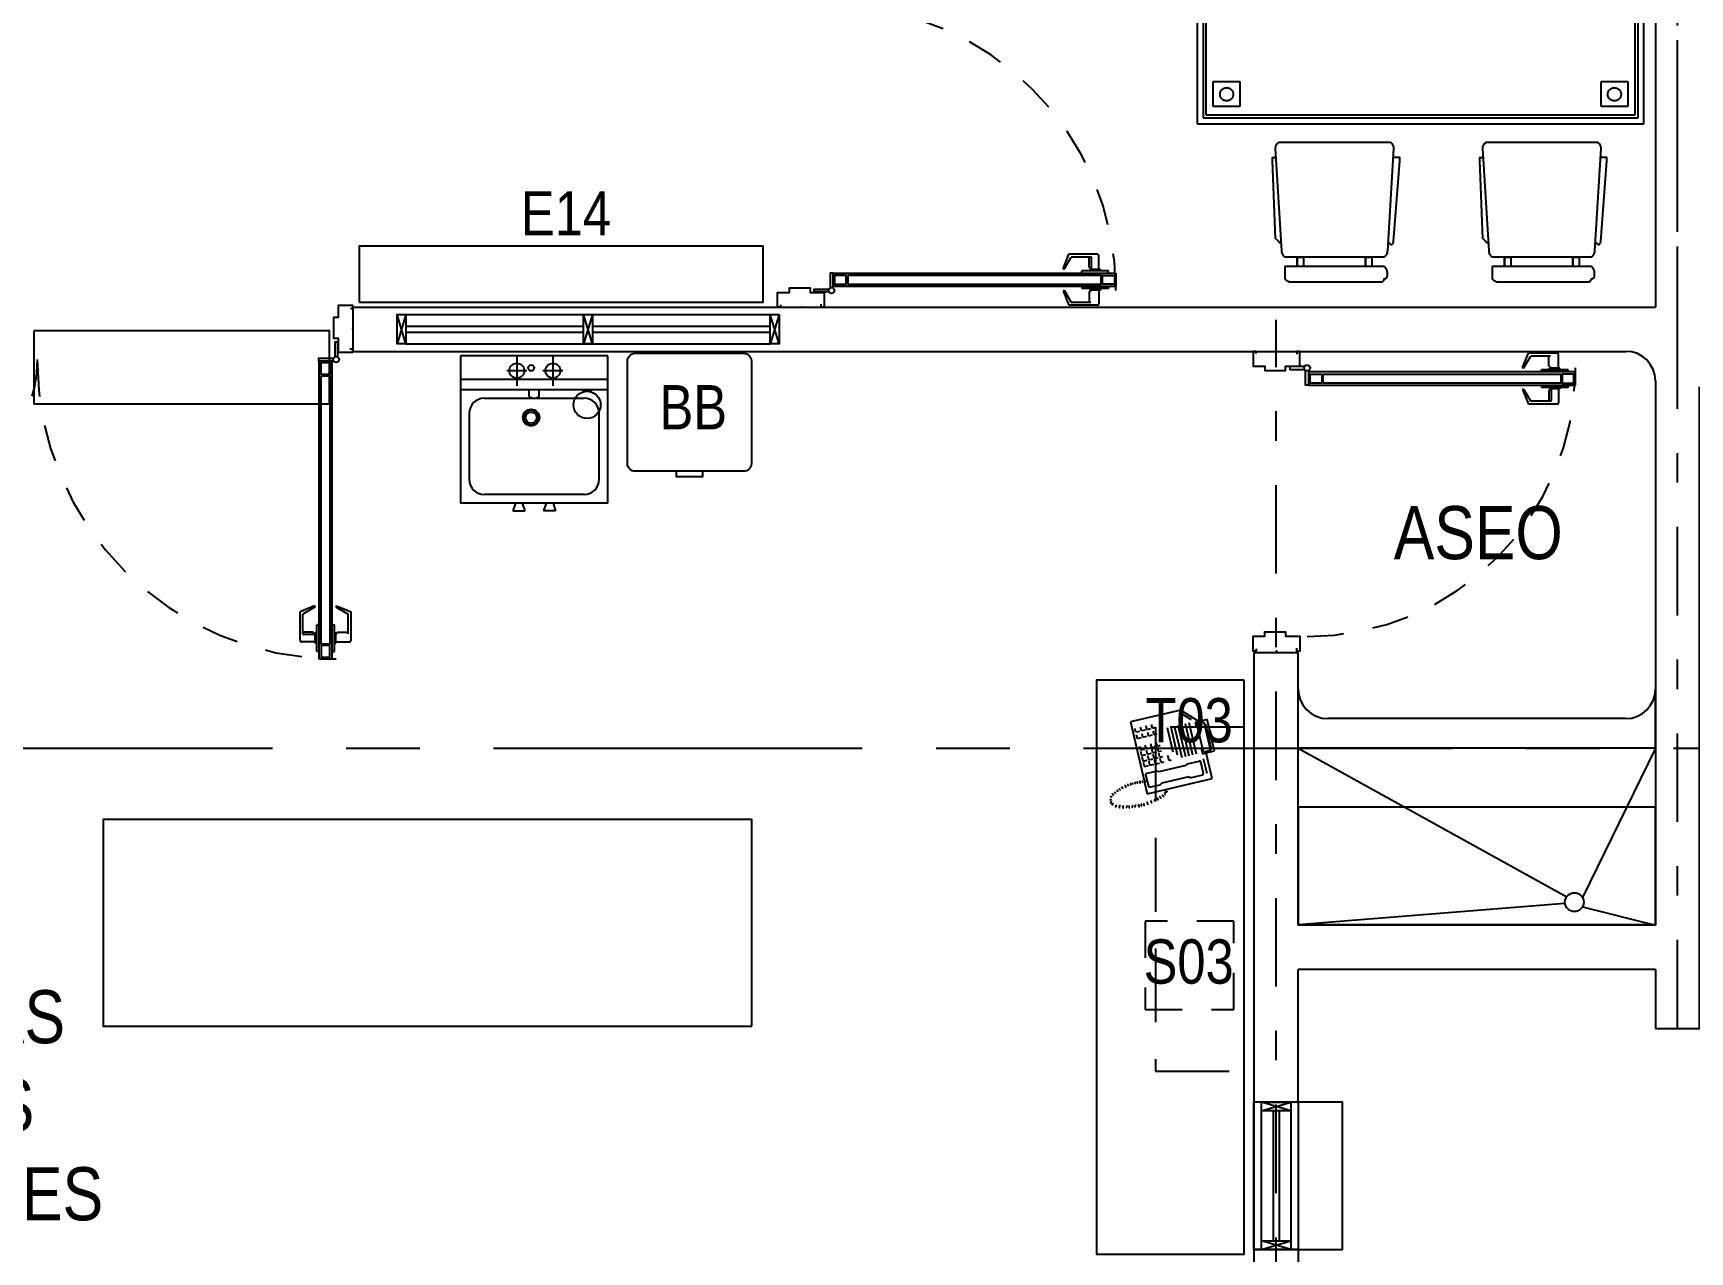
# Model space of a CAD drawing. Extents: x -28 to 149, y -33 to 76.
# Drawn here: x 41.01 to 46.62, y 15.42 to 19.55 of the extents above; entities that cross this region are included whole.
import ezdxf

# ---------------------------------------------------------------- set-up
doc = ezdxf.new("R2010")
doc.units = 0
for name, pattern in [('CENTER', [2, 1.25, -0.25, 0.25, -0.25]), ('DASHDOT', [1, 0.5, -0.25, 0, -0.25]), ('DASHDOT2', [12.7, 6.35, -3.175, 0, -3.175]), ('HIDDEN', [0.375, 0.25, -0.125]), ('HIDDEN2', [0.1875, 0.125, -0.0625])]:
    doc.linetypes.add(name, pattern=pattern)
for name, color, linetype in [('arq-ejes', 1, 'DASHDOT2'), ('arq-ejes-principales', 1, 'CENTER'), ('arq-equipamiento', 1, 'Continuous'), ('arq-hatch', 252, 'Continuous'), ('arq-mobiliario', 1, 'Continuous'), ('arq-pared baja', 2, 'Continuous'), ('arq-paredes-liv', 3, 'Continuous'), ('arq-puertas', 2, 'Continuous'), ('arq-san', 1, 'Continuous'), ('arq-telecomunicaciones', 250, 'Continuous'), ('arq-text-area', 3, 'Continuous'), ('arq-text-equipamiento', 2, 'Continuous'), ('arq-text-telecomunicaciones', 2, 'Continuous'), ('arq-ventanas', 2, 'Continuous')]:
    doc.layers.add(name, color=color, linetype=linetype)
doc.layers.add('mv', color=191, linetype='Continuous', plot=False)
doc.styles.add('dape 2', font='ARIALN.TTF', dxfattribs={"height": 2.5})

# ---------------------------------------------------------------- blocks, each defined once
blk = doc.blocks.new('E14')
blk.add_lwpolyline([(0, 0), (1.37, 0), (1.37, 0.19), (0, 0.19)], close=True)
blk = doc.blocks.new('BB')
for points in [[(0.1842, 0), (-0.1842, 0)], [(-0.21, -0.0258), (-0.21, -0.3742)], [(0.21, -0.3742), (0.21, -0.0258)], [(-0.1842, -0.4), (0.1842, -0.4)]]:
    blk.add_lwpolyline(points)
blk.add_lwpolyline([(0.0452, -0.4), (0.0452, -0.4171), (-0.0452, -0.4171), (-0.0452, -0.4)], close=True)
for centre, start, end in [((0.1842, -0.0258), 0, 90), ((-0.1842, -0.0258), 90, 180), ((-0.1842, -0.3742), 180, 270), ((0.1842, -0.3742), 270, 0)]:
    blk.add_arc(centre, 0.0258, start, end)
blk = doc.blocks.new('LAV.')
for p, q in [((0.1656, 0.5), (0.1569, 0.5254)), ((0.1569, 0.5254), (0.1975, 0.5254)), ((0.1889, 0.5), (0.1975, 0.5254)), ((0.302, 0.5254), (0.2613, 0.5254)), ((0.27, 0.5), (0.2613, 0.5254)), ((0.2933, 0.5), (0.302, 0.5254)), ((-0.0206, 0.5), (0.4794, 0.5)), ((-0.0206, 0.5), (-0.0206, 0)), ((0.0594, 0.47), (0.3994, 0.47)), ((0.4794, 0), (0.4794, 0.5)), ((0.0094, 0.42), (0.0094, 0.1943)), ((0.4494, 0.1943), (0.4494, 0.42)), ((0.4794, 0.1143), (-0.0206, 0.1143)), ((0.0374, 0.1224), (0.0374, 0.1143)), ((0.3994, 0.1443), (0.0594, 0.1443)), ((0.0628, 0.1224), (0.0628, 0.1143)), ((0.2128, 0.1381), (0.2128, 0.1143)), ((0.2461, 0.1381), (0.2461, 0.1143)), ((-0.0206, 0.081), (0.4794, 0.081)), ((0.1658, 0), (0.1658, 0.1016)), ((0.2883, 0), (0.2883, 0.1016)), ((0.1318, 0.0508), (0.1998, 0.0508)), ((0.2544, 0.0508), (0.3223, 0.0508)), ((-0.0206, 0), (0.4794, 0))]:
    blk.add_line(p, q)
for centre, radius in [((0.2397, 0.2097), 0.028), ((0.0501, 0.1667), 0.046), ((0.1658, 0.0508), 0.0254), ((0.2883, 0.0508), 0.0254), ((0.2397, 0.0416), 0.0102)]:
    blk.add_circle(centre, radius)
at = {"color": 251}
for radius in [0.0254, 0.0188]:
    blk.add_circle((0.2397, 0.2097), radius, dxfattribs=at)
for centre, radius, start, end in [((0.0594, 0.42), 0.05, 90, 180), ((0.3994, 0.42), 0.05, 0, 90), ((0.0594, 0.1943), 0.05, 180, 270), ((0.3994, 0.1943), 0.05, 270, 0), ((0.2294, 0.1195), 0.025, 48.2195, 131.7805)]:
    blk.add_arc(centre, radius, start, end)
blk = doc.blocks.new('DIV-V')
for p, q in [((0.0299, 0.04), (-0.0001, -0.06)), ((0.0299, -0.06), (-0.0001, 0.04))]:
    blk.add_line(p, q)
blk.add_lwpolyline([(0.0299, 0.04), (0.0299, -0.06), (-0.0001, -0.06), (-0.0001, 0.04)], close=True)
blk = doc.blocks.new('*U168')
for p, q in [((0, 0), (0, -0.6)), ((1.515, 0), (0, 0)), ((1.515, -0.6), (1.515, 0)), ((0.02, -0.02), (0.02, -0.58)), ((1.495, -0.02), (0.02, -0.02)), ((0.03, -0.03), (0.03, -0.57)), ((1.485, -0.03), (0.03, -0.03)), ((1.485, -0.57), (1.485, -0.03)), ((1.495, -0.58), (1.495, -0.02)), ((0, -0.6), (1.515, -0.6)), ((0.02, -0.58), (1.495, -0.58)), ((0.03, -0.57), (1.485, -0.57))]:
    blk.add_line(p, q)
at = {"linetype": 'HIDDEN'}
for p, q in [((0.0547, -0.1417), (0.0547, -0.0566)), ((0.0547, -0.0566), (0.145, -0.0566)), ((0.145, -0.0566), (0.145, -0.1417)), ((1.3697, -0.1417), (1.3697, -0.0566)), ((1.3697, -0.0566), (1.46, -0.0566)), ((1.46, -0.0566), (1.46, -0.1417)), ((0.145, -0.1417), (0.0547, -0.1417)), ((1.46, -0.1417), (1.3697, -0.1417)), ((0.0547, -0.5417), (0.0547, -0.4566)), ((0.0547, -0.4566), (0.145, -0.4566)), ((0.145, -0.4566), (0.145, -0.5417)), ((1.3697, -0.5417), (1.3697, -0.4566)), ((1.3697, -0.4566), (1.46, -0.4566)), ((1.46, -0.4566), (1.46, -0.5417)), ((0.145, -0.5417), (0.0547, -0.5417)), ((1.46, -0.5417), (1.3697, -0.5417))]:
    blk.add_line(p, q, dxfattribs=at)
for centre, major_axis, start_param, end_param in [((0.1, -0.1), (-0.0159, 0.0159), 3.141593, 9.424778), ((1.415, -0.1), (-0.0159, 0.0159), 3.141593, 9.424778), ((0.1, -0.5), (-0.0159, 0.0159), 3.141593, 9.424778), ((1.415, -0.5), (0.0159, 0.0159), 4.712389, 10.995574)]:
    blk.add_ellipse(centre, major_axis=major_axis, ratio=1, start_param=start_param, end_param=end_param, dxfattribs=at)
blk = doc.blocks.new('A$C55E1775E')
for p, q in [((-0.1316, 0.0842), (-0.1316, 0.0526)), ((-0.1105, 0.0842), (-0.1105, 0.0526)), ((0.1, 0.0842), (0.1, 0.0526)), ((0.1211, 0.0842), (0.1211, 0.0526))]:
    blk.add_line(p, q)
for points in [[(-0.1526, 0.0842), (-0.1737, 0.0842), (-0.1768, 0.0873), (-0.1784, 0.0891), (-0.1799, 0.0911), (-0.1812, 0.0933), (-0.1823, 0.0955), (-0.1831, 0.0979), (-0.1837, 0.1003), (-0.1841, 0.1028), (-0.1842, 0.1053), (-0.2053, 0.4526), (-0.2051, 0.4551), (-0.2048, 0.4576), (-0.2042, 0.46), (-0.2033, 0.4624), (-0.2023, 0.4646), (-0.201, 0.4667), (-0.1995, 0.4688), (-0.1978, 0.4706), (-0.1947, 0.4737), (-0.1737, 0.4737), (0.1737, 0.4737), (0.1842, 0.4737), (0.1873, 0.4706), (0.189, 0.4688), (0.1905, 0.4667), (0.1917, 0.4646), (0.1928, 0.4624), (0.1936, 0.46), (0.1943, 0.4576), (0.1946, 0.4551), (0.1947, 0.4526), (0.1737, 0.1053), (0.1736, 0.1028), (0.1732, 0.1003), (0.1726, 0.0979), (0.1717, 0.0955), (0.1707, 0.0933), (0.1694, 0.0911), (0.1679, 0.0891), (0.1662, 0.0873), (0.1632, 0.0842), (0.1526, 0.0842), (-0.1526, 0.0842)], [(-0.1316, 0.0526), (-0.1316, 0.0842), (-0.1105, 0.0842), (-0.1105, 0.0526)], [(0.1, 0.0526), (0.1, 0.0842), (0.1211, 0.0842), (0.1211, 0.0526)], [(-0.1737, 0.0316), (-0.1737, 0.0211), (-0.1737, 0.0105), (-0.1706, 0.0074), (-0.1687, 0.0058), (-0.1667, 0.0043), (-0.1646, 0.003), (-0.1623, 0.0019), (-0.16, 0.0011), (-0.1576, 0.0005), (-0.1551, 0.0001), (-0.1526, 0), (0.1526, 0), (0.1547, 0.0002), (0.1567, 0.0008), (0.1585, 0.0018), (0.1601, 0.0031), (0.1614, 0.0047), (0.1624, 0.0065), (0.163, 0.0085), (0.1632, 0.0105), (0.1652, 0.0107), (0.1672, 0.0113), (0.169, 0.0123), (0.1706, 0.0136), (0.1719, 0.0152), (0.1729, 0.017), (0.1735, 0.019), (0.1737, 0.0211), (0.1737, 0.0316), (0.1736, 0.0341), (0.1732, 0.0365), (0.1726, 0.039), (0.1717, 0.0413), (0.1707, 0.0436), (0.1694, 0.0457), (0.1679, 0.0477), (0.1662, 0.0495), (0.1632, 0.0526), (0.1526, 0.0526), (-0.1526, 0.0526), (-0.1737, 0.0526), (-0.1737, 0.0316)]]:
    blk.add_lwpolyline(points, close=True)
for points in [[(-0.186, 0.135), (-0.1873, 0.1338), (-0.1883, 0.133), (-0.1895, 0.1326), (-0.1908, 0.1325), (-0.192, 0.1328), (-0.1931, 0.1335), (-0.194, 0.1344), (-0.1945, 0.1356), (-0.1947, 0.1368), (-0.2053, 0.1474), (-0.2158, 0.4105), (-0.2158, 0.4211), (-0.2053, 0.4211), (-0.2033, 0.4211)], [(0.1755, 0.135), (0.1842, 0.1263), (0.1863, 0.1265), (0.1882, 0.1271), (0.1901, 0.1281), (0.1917, 0.1294), (0.193, 0.131), (0.1939, 0.1328), (0.1945, 0.1348), (0.1947, 0.1368), (0.2158, 0.4105), (0.2158, 0.4211), (0.2053, 0.4211), (0.1928, 0.4211)]]:
    blk.add_lwpolyline(points)
blk = doc.blocks.new('Telefono')
for p, q in [((0.0392, 0.2259), (-0.0002, 0.2259)), ((-0.0002, 0.2259), (0, 0)), ((0.2498, 0.226), (0.0454, 0.2259)), ((0.25, 0.0502), (0.2498, 0.226)), ((0.0234, 0.1698), (0.0186, 0.1771)), ((0.0235, 0.0758), (0.0234, 0.1698)), ((0.0626, 0.1707), (0.0674, 0.1779)), ((0.0627, 0.0767), (0.0626, 0.1707)), ((0.0916, 0.214), (0.1056, 0.214)), ((0.0916, 0.214), (0.0916, 0.2)), ((0.0916, 0.1947), (0.1056, 0.1947)), ((0.0916, 0.1947), (0.0916, 0.1807)), ((0.0916, 0.1755), (0.1056, 0.1755)), ((0.0916, 0.1755), (0.0916, 0.1615)), ((0.1108, 0.214), (0.1248, 0.214)), ((0.1108, 0.214), (0.1108, 0.2)), ((0.1108, 0.1947), (0.1248, 0.1948)), ((0.1108, 0.1947), (0.1108, 0.1807)), ((0.1108, 0.1755), (0.1248, 0.1755)), ((0.1108, 0.1755), (0.1109, 0.1615)), ((0.1301, 0.214), (0.1441, 0.214)), ((0.1301, 0.214), (0.1301, 0.2)), ((0.1301, 0.1948), (0.1441, 0.1948)), ((0.1301, 0.1948), (0.1301, 0.1808)), ((0.1301, 0.1755), (0.1441, 0.1755)), ((0.1301, 0.1755), (0.1301, 0.1615)), ((0.1493, 0.214), (0.1615, 0.214)), ((0.1493, 0.214), (0.1493, 0.2)), ((0.1493, 0.1948), (0.1615, 0.1948)), ((0.1493, 0.1948), (0.1493, 0.1808)), ((0.1493, 0.1755), (0.1616, 0.1755)), ((0.1493, 0.1755), (0.1494, 0.1615)), ((0.1895, 0.2154), (0.1895, 0.2014)), ((0.1895, 0.2154), (0.2017, 0.2154)), ((0.1895, 0.1962), (0.1896, 0.1822)), ((0.1895, 0.1962), (0.2018, 0.1962)), ((0.1896, 0.1769), (0.1896, 0.1629)), ((0.1896, 0.1769), (0.2018, 0.1769)), ((0.2124, 0.2158), (0.2246, 0.2158)), ((0.2124, 0.2158), (0.2124, 0.2018)), ((0.2124, 0.1965), (0.2246, 0.1966)), ((0.2124, 0.1965), (0.2124, 0.1825)), ((0.2124, 0.1773), (0.2247, 0.1773)), ((0.2124, 0.1773), (0.2125, 0.1633)), ((0.0916, 0.1562), (0.1056, 0.1562)), ((0.0916, 0.1562), (0.0916, 0.1452)), ((0.0916, 0.1281), (0.1094, 0.1282)), ((0.0916, 0.1205), (0.0916, 0.1281)), ((0.1109, 0.1562), (0.1249, 0.1563)), ((0.1109, 0.1562), (0.1109, 0.1452)), ((0.1301, 0.1563), (0.1441, 0.1563)), ((0.1301, 0.1563), (0.1301, 0.1453)), ((0.1494, 0.1563), (0.1616, 0.1563)), ((0.1494, 0.1563), (0.1494, 0.1453)), ((0.1896, 0.1577), (0.1896, 0.1467)), ((0.1896, 0.1577), (0.2018, 0.1577)), ((0.2125, 0.158), (0.2247, 0.1581)), ((0.2125, 0.158), (0.2125, 0.1471)), ((0.0235, 0.0758), (0.0187, 0.0686)), ((0.0187, 0.0292), (0.0187, 0.0686)), ((0.0627, 0.0767), (0.0675, 0.0694)), ((0.0675, 0.0694), (0.0673, 0.0292)), ((0.0916, 0.0831), (0.2011, 0.0832)), ((0.0916, 0.0704), (0.2011, 0.0705)), ((0.0916, 0.0577), (0.2011, 0.0578)), ((0.1037, 0.0958), (0.2011, 0.0959)), ((0.1164, 0.1085), (0.2011, 0.1086)), ((0, 0), (0.0891, 0.0001)), ((0.02, 0.0127), (0.0716, 0.0127)), ((0.0234, 0.0246), (0.0626, 0.0245)), ((0.0891, 0.0128), (0.0892, -0.0203)), ((0.1124, 0.0128), (0.0891, 0.0128)), ((0.0916, 0.045), (0.2011, 0.0451)), ((0.0916, 0.0323), (0.2011, 0.0324)), ((0.0932, -0.0163), (0.0932, 0.0076)), ((0.0932, 0.0076), (0.1937, 0.0076)), ((0.1984, 0.0128), (0.1791, 0.0128)), ((0.1937, 0.0076), (0.1937, -0.0162)), ((0.1984, -0.0202), (0.1984, 0.0128)), ((0.1984, 0.0001), (0.1999, 0.0001)), ((0.25, 0.0502), (0.1999, 0.0001)), ((0.2402, 0.0531), (0.2105, 0.0235)), ((0.0892, -0.0203), (0.0892, -0.0293)), ((0.0892, -0.0293), (0.1984, -0.0292)), ((0.1937, -0.0162), (0.0932, -0.0163)), ((0.186, -0.0202), (0.1034, -0.0202)), ((0.1984, -0.0292), (0.1984, -0.0202))]:
    blk.add_line(p, q)
blk.add_lwpolyline([(0.0186, 0.1771), (0.0186, 0.2102, -0.414214), (0.0232, 0.2149), (0.0627, 0.2157, -0.414214), (0.0674, 0.2111), (0.0674, 0.1779)], format="xyb")
for centre, radius, start, end in [((-0.0186, 0.3372), 0.00305, 310.9126, 149.9851), ((-0.0107, 0.3475), 0.00311, 308.7742, 113.7777), ((-0.0034, 0.3511), 0.0031, 286.0205, 116.5904), ((0.005, 0.3517), 0.00312, 274.7045, 63.9336), ((0.0147, 0.3482), 0.00321, 255.4682, 46.1885), ((0.0218, 0.3412), 0.00324, 222.3269, 27.4665), ((-0.0325, 0.2825), 0.00377, 336.8259, 130.9782), ((-0.0302, 0.2936), 0.00313, 355.3856, 175.905), ((-0.0289, 0.3021), 0.00312, 333.7218, 147.9969), ((-0.026, 0.3137), 0.00309, 339.8383, 167.1506), ((-0.0221, 0.3256), 0.00311, 315.2417, 170.3617), ((0.0254, 0.3333), 0.00333, 251.2259, 23.7976), ((0.0304, 0.3238), 0.0031, 226.1971, 28.9852), ((0.0336, 0.315), 0.00307, 213.7896, 28.7863), ((0.0365, 0.3054), 0.00312, 224.0211, 26.2924), ((0.0401, 0.2934), 0.00302, 200.4097, 23.2488), ((0.0412, 0.2851), 0.00347, 234.0918, 7.2566), ((-0.0333, 0.2613), 0.0033, 345.8277, 194.2538), ((-0.0333, 0.2522), 0.00329, 341.4985, 174.4111), ((-0.0334, 0.2433), 0.00284, 357.4609, 201.5326), ((-0.033, 0.2733), 0.00339, 326.7238, 148.1541), ((-0.0318, 0.2306), 0.00323, 4.3264, 192.0043), ((0.0424, 0.2262), 0.00327, 185.5378, 331.292), ((0.0428, 0.2758), 0.00309, 212.5379, 355.5977), ((0.0434, 0.234), 0.0032, 200.3652, 336.2477), ((0.0437, 0.2686), 0.0035, 216.3932, 338.867), ((0.044, 0.2424), 0.00308, 173.4388, 339.407), ((0.0445, 0.2604), 0.0036, 208.9177, 319.3592), ((0.0448, 0.2526), 0.00388, 205.6042, 316.1633), ((-0.0298, 0.2168), 0.00318, 2.8833, 184.8231), ((-0.0275, 0.2044), 0.00295, 14.6001, 194.5313), ((-0.0245, 0.1933), 0.00311, 15.3174, 209.0716), ((-0.0212, 0.1831), 0.00337, 24.0992, 212.3081), ((-0.0181, 0.1736), 0.00299, 31.0454, 213.0105), ((0.0411, 0.2181), 0.0029, 171.7628, 339.3969), ((-0.0128, 0.1651), 0.00329, 24.4237, 197.1774), ((-0.0061, 0.1609), 0.00326, 43.2296, 267.2751), ((0.0234, 0.0292), 0.00464, 180.0407, 270.0407), ((0.0626, 0.0292), 0.00464, 270.0407, 0.0407)]:
    blk.add_arc(centre, radius, start, end)
blk = doc.blocks.new('*U189')
for p, q in [((0.0575, 0.9564), (0.011, 0.9564)), ((0.0575, 0.9614), (0.0575, 0.9264)), ((0.0625, 0.9614), (0.0575, 0.9614)), ((0.0625, 0.9889), (0.0625, 0.8989)), ((0.07, 0.9889), (0.0625, 0.9889)), ((0.115, 0.9889), (0.1225, 0.9889)), ((0.1225, 0.9889), (0.1225, 0.8989)), ((0.1225, 0.9614), (0.1275, 0.9614)), ((0.1275, 0.9614), (0.1275, 0.9264)), ((0.1275, 0.9564), (0.174, 0.9564)), ((0.006, 0.9514), (0.006, 0.8544)), ((0.016, 0.9294), (0.016, 0.8628)), ((0.0506, 0.9239), (0.016, 0.9239)), ((0.0506, 0.9239), (0.0575, 0.9314)), ((0.0625, 0.9264), (0.0575, 0.9264)), ((0.07, 0.8989), (0.0625, 0.8989)), ((0.115, 0.8989), (0.1225, 0.8989)), ((0.1225, 0.9264), (0.1275, 0.9264)), ((0.1275, 0.9314), (0.167, 0.9314)), ((0.1344, 0.9239), (0.1275, 0.9314)), ((0.1344, 0.9239), (0.169, 0.9239)), ((0.169, 0.9294), (0.169, 0.8628)), ((0.179, 0.9514), (0.179, 0.8544)), ((0.0552, 0.8349), (0.006, 0.8544)), ((0.057, 0.8383), (0.016, 0.8628)), ((0.128, 0.8383), (0.169, 0.8628)), ((0.1298, 0.8349), (0.179, 0.8544)), ((0.057, 0.8383), (0.0552, 0.8349)), ((0.128, 0.8383), (0.1298, 0.8349))]:
    blk.add_line(p, q)
for points in [[(0.115, 1.0139), (0.07, 1.0139), (0.07, 0.109), (0.115, 0.109)], [(0.0775, 0.9689), (0.1075, 0.9689), (0.1075, 1.0089), (0.0775, 1.0089)], [(0.1075, 0.159), (0.0775, 0.159), (0.0775, 0.9639), (0.1075, 0.9639)], [(0.0775, 0.154), (0.1075, 0.154), (0.1075, 0.114), (0.0775, 0.114)]]:
    blk.add_lwpolyline(points, close=True)
for points in [[(0.0073, -0.069), (0, -0.069), (0, -0.079), (0.05, -0.079), (0.05, -0.039), (0.065, -0.039), (0.065, 0.031), (0.05, 0.031), (0.05, 0.079), (0, 0.079), (0, 0.069), (0.01, 0.069)], [(0.0513, 0.0953), (0.0513, 0.0453), (0.0613, 0.0453), (0.0613, 0.0953)], [(0.065, 0.109), (0.115, 0.109), (0.115, 0.099), (0.065, 0.099)], [(1.0087, -0.069), (1.016, -0.069), (1.016, -0.079), (0.966, -0.079), (0.966, -0.039), (0.951, -0.039), (0.951, 0.031), (0.966, 0.031), (0.966, 0.079), (1.016, 0.079), (1.016, 0.069), (1.006, 0.069)]]:
    blk.add_lwpolyline(points)
blk.add_circle((0.0563, 0.104), 0.01)
at = {"color": 251, "linetype": 'HIDDEN2'}
blk.add_arc((0.0563, 0.104), 0.91, 360, 90, dxfattribs=at)
for centre, radius, start, end in [((0.011, 0.9514), 0.005, 90, 180), ((0.174, 0.9514), 0.005, 360, 90), ((0.167, 0.9294), 0.002, 360, 90)]:
    blk.add_arc(centre, radius, start, end)
at = {"layer": 'mv'}
blk.add_line((0.07, 1.014), (0.0563, 1.014), dxfattribs=at)
for p in [(0, 0), (0, 0), (0, 0), (0, 0), (0, 0), (0, 0), (0, 0), (0, 0), (0, 0), (1.016, 0)]:
    blk.add_point(p, dxfattribs=at)
blk = doc.blocks.new('*U136')
for p, q in [((0.0552, -0.889), (0.006, -0.9085)), ((0.057, -0.8924), (0.016, -0.9169)), ((0.057, -0.8924), (0.0552, -0.889)), ((0.128, -0.8924), (0.1298, -0.889)), ((0.128, -0.8924), (0.169, -0.9169)), ((0.1298, -0.889), (0.179, -0.9085)), ((0.006, -1.0055), (0.006, -0.9085)), ((0.016, -0.9835), (0.016, -0.9169)), ((0.0625, -1.043), (0.0625, -0.953)), ((0.07, -0.953), (0.0625, -0.953)), ((0.115, -0.953), (0.1225, -0.953)), ((0.1225, -1.043), (0.1225, -0.953)), ((0.169, -0.9835), (0.169, -0.9169)), ((0.179, -1.0055), (0.179, -0.9085)), ((0.0575, -1.0105), (0.011, -1.0105)), ((0.0506, -0.978), (0.016, -0.978)), ((0.0506, -0.978), (0.0575, -0.9855)), ((0.0575, -1.0155), (0.0575, -0.9805)), ((0.0625, -0.9805), (0.0575, -0.9805)), ((0.1225, -0.9805), (0.1275, -0.9805)), ((0.1344, -0.978), (0.1275, -0.9855)), ((0.1275, -1.0155), (0.1275, -0.9805)), ((0.1275, -0.9855), (0.167, -0.9855)), ((0.1275, -1.0105), (0.174, -1.0105)), ((0.1344, -0.978), (0.169, -0.978)), ((0.0625, -1.0155), (0.0575, -1.0155)), ((0.07, -1.043), (0.0625, -1.043)), ((0.115, -1.043), (0.1225, -1.043)), ((0.1225, -1.0155), (0.1275, -1.0155))]:
    blk.add_line(p, q)
for points in [[(0.0073, 0.069), (0, 0.069), (0, 0.079), (0.05, 0.079), (0.05, 0.039), (0.065, 0.039), (0.065, -0.031), (0.05, -0.031), (0.05, -0.079), (0, -0.079), (0, -0.069), (0.01, -0.069)], [(1.0627, 0.069), (1.07, 0.069), (1.07, 0.079), (1.02, 0.079), (1.02, 0.039), (1.005, 0.039), (1.005, -0.031), (1.02, -0.031), (1.02, -0.079), (1.07, -0.079), (1.07, -0.069), (1.06, -0.069)], [(0.0513, -0.0953), (0.0513, -0.0453), (0.0613, -0.0453), (0.0613, -0.0953)], [(0.065, -0.109), (0.115, -0.109), (0.115, -0.099), (0.065, -0.099)]]:
    blk.add_lwpolyline(points)
for points in [[(0.115, -1.068), (0.07, -1.068), (0.07, -0.109), (0.115, -0.109)], [(0.0775, -0.154), (0.1075, -0.154), (0.1075, -0.114), (0.0775, -0.114)], [(0.1075, -0.159), (0.0775, -0.159), (0.0775, -1.018), (0.1075, -1.018)], [(0.0775, -1.023), (0.1075, -1.023), (0.1075, -1.063), (0.0775, -1.063)]]:
    blk.add_lwpolyline(points, close=True)
blk.add_circle((0.0563, -0.104), 0.01)
at = {"color": 251, "linetype": 'HIDDEN2'}
blk.add_arc((0.0563, -0.104), 0.964, 270, 0, dxfattribs=at)
for centre, radius, start, end in [((0.011, -1.0055), 0.005, 180, 270), ((0.167, -0.9835), 0.002, 270, 0), ((0.174, -1.0055), 0.005, 270, 0)]:
    blk.add_arc(centre, radius, start, end)
at = {"layer": 'mv'}
for p in [(0, 0), (1.07, 0)]:
    blk.add_point(p, dxfattribs=at)
blk = doc.blocks.new('*U143')
for p, q in [((0.0625, 0.5329), (0.0625, 0.4429)), ((0.07, 0.5329), (0.0625, 0.5329)), ((0.115, 0.5329), (0.1225, 0.5329)), ((0.1225, 0.5329), (0.1225, 0.4429)), ((0.006, 0.4954), (0.006, 0.3984)), ((0.0575, 0.5004), (0.011, 0.5004)), ((0.016, 0.4734), (0.016, 0.4068)), ((0.0506, 0.4679), (0.016, 0.4679)), ((0.0506, 0.4679), (0.0575, 0.4754)), ((0.0575, 0.5054), (0.0575, 0.4704)), ((0.0625, 0.5054), (0.0575, 0.5054)), ((0.0625, 0.4704), (0.0575, 0.4704)), ((0.1225, 0.5054), (0.1275, 0.5054)), ((0.1225, 0.4704), (0.1275, 0.4704)), ((0.1275, 0.5054), (0.1275, 0.4704)), ((0.1275, 0.5004), (0.174, 0.5004)), ((0.1275, 0.4754), (0.167, 0.4754)), ((0.1344, 0.4679), (0.1275, 0.4754)), ((0.1344, 0.4679), (0.169, 0.4679)), ((0.169, 0.4734), (0.169, 0.4068)), ((0.179, 0.4954), (0.179, 0.3984)), ((0.0552, 0.3789), (0.006, 0.3984)), ((0.057, 0.3823), (0.016, 0.4068)), ((0.07, 0.4429), (0.0625, 0.4429)), ((0.115, 0.4429), (0.1225, 0.4429)), ((0.128, 0.3823), (0.169, 0.4068)), ((0.1298, 0.3789), (0.179, 0.3984)), ((0.057, 0.3823), (0.0552, 0.3789)), ((0.128, 0.3823), (0.1298, 0.3789))]:
    blk.add_line(p, q)
for points in [[(0.115, 0.5579), (0.07, 0.5579), (0.07, 0.109), (0.115, 0.109)], [(0.0775, 0.5129), (0.1075, 0.5129), (0.1075, 0.5529), (0.0775, 0.5529)], [(0.1075, 0.159), (0.0775, 0.159), (0.0775, 0.5079), (0.1075, 0.5079)], [(0.0775, 0.154), (0.1075, 0.154), (0.1075, 0.114), (0.0775, 0.114)]]:
    blk.add_lwpolyline(points, close=True)
for points in [[(0.0073, -0.069), (0, -0.069), (0, -0.079), (0.05, -0.079), (0.05, -0.039), (0.065, -0.039), (0.065, 0.031), (0.05, 0.031), (0.05, 0.079), (0, 0.079), (0, 0.069), (0.01, 0.069)], [(0.0513, 0.0953), (0.0513, 0.0453), (0.0613, 0.0453), (0.0613, 0.0953)], [(0.065, 0.109), (0.115, 0.109), (0.115, 0.099), (0.065, 0.099)]]:
    blk.add_lwpolyline(points)
blk.add_circle((0.0563, 0.104), 0.01)
at = {"color": 251, "linetype": 'HIDDEN2'}
blk.add_arc((0.0563, 0.104), 0.454, 360, 90, dxfattribs=at)
for centre, radius, start, end in [((0.011, 0.4954), 0.005, 90, 180), ((0.167, 0.4734), 0.002, 360, 90), ((0.174, 0.4954), 0.005, 360, 90)]:
    blk.add_arc(centre, radius, start, end)
at = {"layer": 'mv'}
blk.add_line((0.07, 0.558), (0.0563, 0.558), dxfattribs=at)
blk.add_point((0, 0), dxfattribs=at)
blk = doc.blocks.new('*U144')
for p, q in [((0.0625, 1.093), (0.0625, 1.003)), ((0.07, 1.093), (0.0625, 1.093)), ((0.115, 1.093), (0.1225, 1.093)), ((0.1225, 1.093), (0.1225, 1.003)), ((0.006, 1.0555), (0.006, 0.9585)), ((0.0575, 1.0605), (0.011, 1.0605)), ((0.016, 1.0335), (0.016, 0.9669)), ((0.0506, 1.028), (0.016, 1.028)), ((0.0506, 1.028), (0.0575, 1.0355)), ((0.0575, 1.0655), (0.0575, 1.0305)), ((0.0625, 1.0655), (0.0575, 1.0655)), ((0.0625, 1.0305), (0.0575, 1.0305)), ((0.1225, 1.0655), (0.1275, 1.0655)), ((0.1225, 1.0305), (0.1275, 1.0305)), ((0.1275, 1.0655), (0.1275, 1.0305)), ((0.1275, 1.0605), (0.174, 1.0605)), ((0.1275, 1.0355), (0.167, 1.0355)), ((0.1344, 1.028), (0.1275, 1.0355)), ((0.1344, 1.028), (0.169, 1.028)), ((0.169, 1.0335), (0.169, 0.9669)), ((0.179, 1.0555), (0.179, 0.9585)), ((0.0552, 0.939), (0.006, 0.9585)), ((0.057, 0.9424), (0.016, 0.9669)), ((0.07, 1.003), (0.0625, 1.003)), ((0.115, 1.003), (0.1225, 1.003)), ((0.128, 0.9424), (0.169, 0.9669)), ((0.1298, 0.939), (0.179, 0.9585)), ((0.057, 0.9424), (0.0552, 0.939)), ((0.128, 0.9424), (0.1298, 0.939))]:
    blk.add_line(p, q)
for points in [[(0.115, 1.118), (0.07, 1.118), (0.07, 0.109), (0.115, 0.109)], [(0.0775, 1.073), (0.1075, 1.073), (0.1075, 1.113), (0.0775, 1.113)], [(0.1075, 0.159), (0.0775, 0.159), (0.0775, 1.068), (0.1075, 1.068)], [(0.0775, 0.154), (0.1075, 0.154), (0.1075, 0.114), (0.0775, 0.114)]]:
    blk.add_lwpolyline(points, close=True)
for points in [[(0.0073, -0.069), (0, -0.069), (0, -0.079), (0.05, -0.079), (0.05, -0.039), (0.065, -0.039), (0.065, 0.031), (0.05, 0.031), (0.05, 0.079), (0, 0.079), (0, 0.069), (0.01, 0.069)], [(0.0513, 0.0953), (0.0513, 0.0453), (0.0613, 0.0453), (0.0613, 0.0953)], [(0.065, 0.109), (0.115, 0.109), (0.115, 0.099), (0.065, 0.099)]]:
    blk.add_lwpolyline(points)
blk.add_circle((0.0563, 0.104), 0.01)
at = {"color": 251, "linetype": 'HIDDEN2'}
blk.add_arc((0.0563, 0.104), 1.014, 0, 90, dxfattribs=at)
for centre, radius, start, end in [((0.011, 1.0555), 0.005, 90, 180), ((0.167, 1.0335), 0.002, 360, 90), ((0.174, 1.0555), 0.005, 360, 90)]:
    blk.add_arc(centre, radius, start, end)
at = {"layer": 'mv'}
blk.add_line((0.07, 1.118), (0.0563, 1.118), dxfattribs=at)
blk.add_point((0, 0), dxfattribs=at)
blk.add_point((0, 0), dxfattribs=at)
blk.add_point((0, 0), dxfattribs=at)
blk.add_point((0, 0), dxfattribs=at)
blk.add_point((0, 0), dxfattribs=at)
blk.add_point((0, 0), dxfattribs=at)
blk.add_point((0, 0), dxfattribs=at)
blk.add_point((0, 0), dxfattribs=at)
blk.add_point((0, 0), dxfattribs=at)

msp = doc.modelspace()

# ---------------------------------------------------------------- hatches: boundary and pattern name
at = {"layer": 'arq-hatch'}
h = msp.add_hatch(dxfattribs=at)
h.set_pattern_fill('LINE', color=8, scale=0.02, angle=45, style=0)
h.set_pattern_definition([(45, (56.22398, 4.97406), (-0.04490128, 0.04490128), [])])
h.paths.add_polyline_path([(56.306, 6.62), (56.176, 6.67), (56.176, 4.4481), (56.306, 4.4966)])
h.paths.add_polyline_path([(56.3053, 4.0878), (56.176, 4.1375), (56.176, 3.9938), (56.0849, 3.9938), (56.1349, 3.8639), (56.3049, 3.8639)])
h.paths.add_polyline_path([(55.7735, 3.9938), (53.9322, 3.9938), (53.9322, 3.8638), (54.1448, 3.8638), (55.1734, 3.8638), (55.7249, 3.8638)])
h.paths.add_polyline_path([(53.9322, 3.9938), (53.8322, 3.9938), (53.8322, 3.8638), (53.9322, 3.8638)])
h.paths.add_polyline_path([(53.8322, 3.9938), (53.5432, 3.9938), (53.5932, 3.8638), (53.8322, 3.8638)])
h.paths.add_polyline_path([(-0.1776, 4.5303), (-0.3076, 4.4803), (-0.3076, 4.2812), (-0.1776, 4.2812)])
h.paths.add_polyline_path([(-0.1776, 4.2812), (-0.3076, 4.2812), (-0.3076, 4.1562), (-0.1776, 4.1562)])
h.paths.add_polyline_path([(0, 4.0803), (-0.1776, 4.0803), (-0.1776, 4.1562), (-0.3076, 4.1562), (-0.3076, 3.9503), (0, 3.9503)])
h.paths.add_polyline_path([(0.2724, 4.0803), (0, 4.0803), (0, 3.9503), (0.2224, 3.9503)])
h.paths.add_polyline_path([(10.3138, 5.6199), (8.2571, 5.6238), (8.2772, 5.57), (8.7716, 5.57), (9.8002, 5.57), (10.2946, 5.57)])
h.paths.add_polyline_path([(10.3446, 5.7), (8.2287, 5.7), (8.2571, 5.6238), (10.3138, 5.6199)])
h.paths.add_polyline_path([(12.7719, 5.7), (10.656, 5.7), (10.6862, 5.6192), (12.7393, 5.6153)])
h.paths.add_polyline_path([(12.7393, 5.6153), (10.6862, 5.6192), (10.7046, 5.57), (11.199, 5.57), (12.2275, 5.57), (12.2275, 5.5701), (12.7219, 5.5701)])
h.paths.add_polyline_path([(13.1, 5.7), (13.0833, 5.7), (13.1, 5.6552)])
h.paths.add_polyline_path([(56.306, 8.6376), (56.1754, 8.6878), (56.1754, 8.1159), (56.1754, 8.0999), (56.1754, 8.05), (56.306, 8.05)])
h.paths.add_polyline_path([(56.306, 8.05), (56.1754, 8.05), (56.1754, 7.2312), (56, 7.2312), (56.175, 7.2256), (56, 7.22), (56.175, 7.22), (56.175, 6.981), (56.306, 7.03)])
h.paths.add_polyline_path([(49.6461, 35.08), (48.5573, 35.08), (48.5087, 34.95), (49.6461, 34.95)])
h.paths.add_polyline_path([(50.5797, 35.08), (49.6461, 35.08), (49.6461, 34.95), (50.6297, 34.95)])
h.paths.add_polyline_path([(51.0789, 35.08), (50.9883, 35.08), (50.9397, 34.95), (51.0789, 34.95)])
h.paths.add_polyline_path([(51.2289, 35.08), (51.0789, 35.08), (51.0789, 34.95), (51.2289, 34.95)])
h.paths.add_polyline_path([(53.0056, 35.08), (51.2289, 35.08), (51.2289, 34.95), (53.0556, 34.95)])
h.paths.add_polyline_path([(20.5106, 35.08), (20, 35.08), (20, 34.9502), (20.5106, 34.9502)])
h.paths.add_polyline_path([(20, 35.08), (19.482, 35.08), (19.482, 34.9502), (20, 34.9502)])
h.paths.add_polyline_path([(42.086, 35.08), (41.0575, 35.08), (41.0575, 34.95), (42.086, 34.95)])
h.paths.add_polyline_path([(41.0575, 35.08), (40.563, 35.08), (40.513, 34.95), (41.0575, 34.95)])
h.paths.add_polyline_path([(42.5804, 35.08), (42.086, 35.08), (42.086, 34.95), (42.629, 34.95)])
edge = h.paths.add_edge_path()
edge.add_line((34.5796, 35.08), (34.4, 35.08))
edge.add_arc((34.4, 34.98), 0.1, 90, 180)
edge.add_line((34.3, 34.98), (34.3, 34.95))
edge.add_line((34.3, 34.95), (34.6282, 34.95))
edge.add_line((34.6282, 34.95), (34.5796, 35.08))
h.paths.add_polyline_path([(37.0056, 35.08), (34.9882, 35.08), (34.9382, 34.95), (37.0541, 34.95)])
h.paths.add_polyline_path([(39.4373, 35.08), (37.4141, 35.08), (37.3641, 34.95), (39.4858, 34.95)])
h.paths.add_polyline_path([(18.573, 35.0802), (17.3999, 35.0802), (17.3999, 34.9502), (18.6216, 34.9502)])
h.paths.add_polyline_path([(19.482, 35.08), (18.9876, 35.08), (18.9391, 34.9502), (19.482, 34.9502)])
h.paths.add_polyline_path([(20.9731, 35.08), (20.5106, 35.08), (20.5106, 34.9502), (20.9731, 34.9502)])
h.paths.add_polyline_path([(8.5108, 34.95), (8.5594, 35.08), (10.5792, 35.08), (10.6292, 34.95)])
edge = h.paths.add_edge_path()
edge.add_line((10.9417, 34.95), (10.9903, 35.08))
edge.add_line((10.9903, 35.08), (13.0077, 35.08))
edge.add_line((13.0077, 35.08), (13.0327, 35.015))
edge.add_line((13.0327, 35.015), (13.0577, 34.95))
edge.add_line((13.0577, 34.95), (10.9417, 34.95))

# ---------------------------------------------------------------- linework, layer by layer
at = {"layer": 'arq-ejes', "linetype": 'DASHDOT', "ltscale": 0.6}
for p, q in [((46.583, 18.425), (46.583, 27.3725)), ((46.583, 16.175), (46.583, 27.3725)), ((45.2221, 13.5168), (45.2221, 18.5773))]:
    msp.add_line(p, q, dxfattribs=at)
at = {"layer": 'arq-ejes-principales'}
msp.add_line((-5.4309, 17.125), (59.9297, 17.125), dxfattribs=at)
at = {"layer": 'arq-equipamiento', "linetype": 'HIDDEN2'}
msp.add_lwpolyline([(45.0784, 16.5389), (44.7784, 16.5389), (44.7784, 16.2389), (45.0784, 16.2389)], close=True, dxfattribs=at)
at = {"layer": 'arq-mobiliario'}
for points in [[(45.1134, 17.3551), (44.6134, 17.3551), (44.6134, 15.41), (45.1134, 15.41)], [(43.445, 16.1831), (43.445, 16.8831), (41.245, 16.8831), (41.245, 16.1831)], [(45.1471, 15.4252), (45.4471, 15.4252), (45.4471, 15.9254), (45.1471, 15.9254)]]:
    msp.add_lwpolyline(points, close=True, dxfattribs=at)
at = {"layer": 'arq-mobiliario', "linetype": 'HIDDEN'}
msp.add_lwpolyline([(44.8134, 17.1956), (44.8134, 16.0303), (45.1134, 16.0303), (45.1134, 17.1956)], close=True, dxfattribs=at)
at = {"layer": 'arq-pared baja'}
for p, q in [((45.2971, 17.125), (45.2971, 17.325)), ((46.508, 17.125), (46.508, 17.325)), ((46.408, 17.225), (45.3971, 17.225)), ((46.508, 17.125), (45.2971, 17.125))]:
    msp.add_line(p, q, dxfattribs=at)
for centre, start, end in [((45.3971, 17.325), 180, 270), ((46.408, 17.325), 270, 0)]:
    msp.add_arc(centre, 0.1, start, end, dxfattribs=at)
at = {"layer": 'arq-paredes-liv'}
for p, q in [((46.508, 22.3075), (46.508, 18.62)), ((42.0915, 18.62), (42.0915, 18.47)), ((42.0915, 18.62), (46.508, 18.62)), ((42.0915, 18.47), (46.408, 18.47)), ((46.508, 18.37), (46.508, 16.525)), ((45.1471, 17.4493), (45.2971, 17.4493)), ((46.508, 16.525), (45.2971, 16.525)), ((46.508, 16.525), (45.2971, 16.525)), ((46.508, 16.375), (45.2971, 16.375)), ((45.2971, 15.9254), (45.1471, 15.9254)), ((45.2971, 15.4252), (45.1471, 15.4252)), ((45.1471, 15.4252), (45.1471, 14.75)), ((45.2971, 15.4252), (45.2971, 13.5168))]:
    msp.add_line(p, q, dxfattribs=at)
for points in [[(46.508, 16.175), (46.658, 16.175), (46.658, 18.35)], [(45.1471, 17.4493), (45.1471, 15.9254)], [(45.2971, 16.525), (45.2971, 17.4493)], [(45.2971, 15.9254), (45.2971, 16.375)], [(46.508, 16.375), (46.508, 16.175)]]:
    msp.add_lwpolyline(points, dxfattribs=at)
msp.add_lwpolyline([(45.2971, 16.5267), (46.508, 16.5267), (46.508, 16.925), (45.2971, 16.925)], close=True, dxfattribs=at)
msp.add_arc((46.408, 18.37), 0.1, 0, 90, dxfattribs=at)
at = {"layer": 'arq-puertas'}
msp.add_lwpolyline([(41.011, 18.541), (42.011, 18.541), (42.011, 18.2915), (41.011, 18.2915)], close=True, dxfattribs=at)
at = {"layer": 'arq-san'}
for p, q in [((45.2971, 17.125), (46.2073, 16.6212)), ((46.508, 17.125), (46.2611, 16.6184)), ((45.2971, 16.5267), (46.2015, 16.6)), ((46.2611, 16.5871), (46.508, 16.525))]:
    msp.add_line(p, q, dxfattribs=at)
msp.add_circle((46.2333, 16.6028), 0.0319, dxfattribs=at)
at = {"layer": 'arq-ventanas', "color": 1}
for p, q in [((42.2715, 18.595), (43.5068, 18.595)), ((42.2415, 18.555), (42.2415, 18.555)), ((42.2715, 18.555), (42.8741, 18.555)), ((42.9041, 18.555), (43.5068, 18.555)), ((42.2415, 18.535), (42.2415, 18.535)), ((42.2715, 18.535), (42.8741, 18.535)), ((42.2715, 18.495), (43.5068, 18.495)), ((42.9041, 18.535), (43.5068, 18.535)), ((45.1471, 15.4252), (45.1471, 15.9254)), ((45.2971, 15.9254), (45.1471, 15.9254)), ((45.2971, 15.9254), (45.2971, 15.4252)), ((45.1721, 15.4552), (45.1721, 15.8954)), ((45.2121, 15.8954), (45.2121, 15.4552)), ((45.2321, 15.8954), (45.2321, 15.4552)), ((45.2721, 15.8954), (45.2721, 15.4552)), ((45.2971, 15.4252), (45.1471, 15.4252))]:
    msp.add_line(p, q, dxfattribs=at)

# ---------------------------------------------------------------- block references
at = {"layer": 'arq-equipamiento'}
msp.add_blockref('E14', (42.1126, 18.637), dxfattribs=at)
at = {"layer": 'arq-equipamiento', "xscale": -1}
msp.add_blockref('BB', (43.2329, 18.4633), dxfattribs=at)
at = {"layer": 'arq-mobiliario'}
for name, p in [('*U168', (44.9543, 19.8414)), ('A$C55E1775E', (45.4256, 18.7055)), ('A$C55E1775E', (46.1282, 18.7055))]:
    msp.add_blockref(name, p, dxfattribs=at)
at = {"layer": 'arq-puertas', "color": 253}
for name, p, rotation in [('*U136', (43.6108, 18.62), 90), ('*U144', (42.0915, 18.546), 180), ('*U189', (45.2231, 18.47), 270)]:
    msp.add_blockref(name, p, dxfattribs=dict(at, rotation=rotation))
at = {"layer": 'arq-puertas', "color": 253, "xscale": -1, "rotation": 180}
msp.add_blockref('*U143', (40.5108, 18.546), dxfattribs=at)
at = {"layer": 'arq-san', "rotation": 180}
msp.add_blockref('LAV.', (42.9359, 18.4552), dxfattribs=at)
at = {"layer": 'arq-telecomunicaciones', "rotation": 103.1579239301172}
msp.add_blockref('Telefono', (45.0049, 17.0222), dxfattribs=at)
at = {"layer": 'arq-ventanas'}
msp.add_blockref('DIV-V', (42.2416, 18.555), dxfattribs=at)
at = {"layer": 'arq-ventanas', "color": 1}
for p in [(42.8742, 18.555), (43.5068, 18.555)]:
    msp.add_blockref('DIV-V', p, dxfattribs=at)
at = {"layer": 'arq-ventanas', "color": 1, "rotation": 270.000000017071}
for p in [(45.2321, 15.9253), (45.2321, 15.4551)]:
    msp.add_blockref('DIV-V', p, dxfattribs=at)

# ---------------------------------------------------------------- texts
at = {"layer": 'arq-text-area', "char_height": 0.18, "style": 'dape 2'}
for s, insert, width, attachment_point in [('\\pi0.063938; ASEO', (45.4998, 17.763), 0.749404, 7), ('\\pi0.27545;FORMULAS \\P\\pi0.37717;LACTEAS \\P\\pi0.12952;Y ENTERALES', (39.695, 16.3046), 1.668462, 1)]:
    msp.add_mtext(s, dxfattribs=dict(at, insert=insert, width=width, attachment_point=attachment_point))
at = {"layer": 'arq-text-equipamiento', "char_height": 0.15, "style": 'dape 2'}
for s, insert, width, attachment_point in [('{\\C256;E14}', (42.6614, 19.0129), 1.30113, 1), ('BB', (43.1315, 18.3555), 0.263578, 1), ('S03', (45.0784, 16.4767), 0.313144, 3)]:
    msp.add_mtext(s, dxfattribs=dict(at, insert=insert, width=width, attachment_point=attachment_point))
at = {"layer": 'arq-text-telecomunicaciones', "style": 'dape 2'}
msp.add_text('T03', height=0.15, dxfattribs=at).set_placement((44.7792, 17.1446))

doc.saveas('drawing.dxf')
